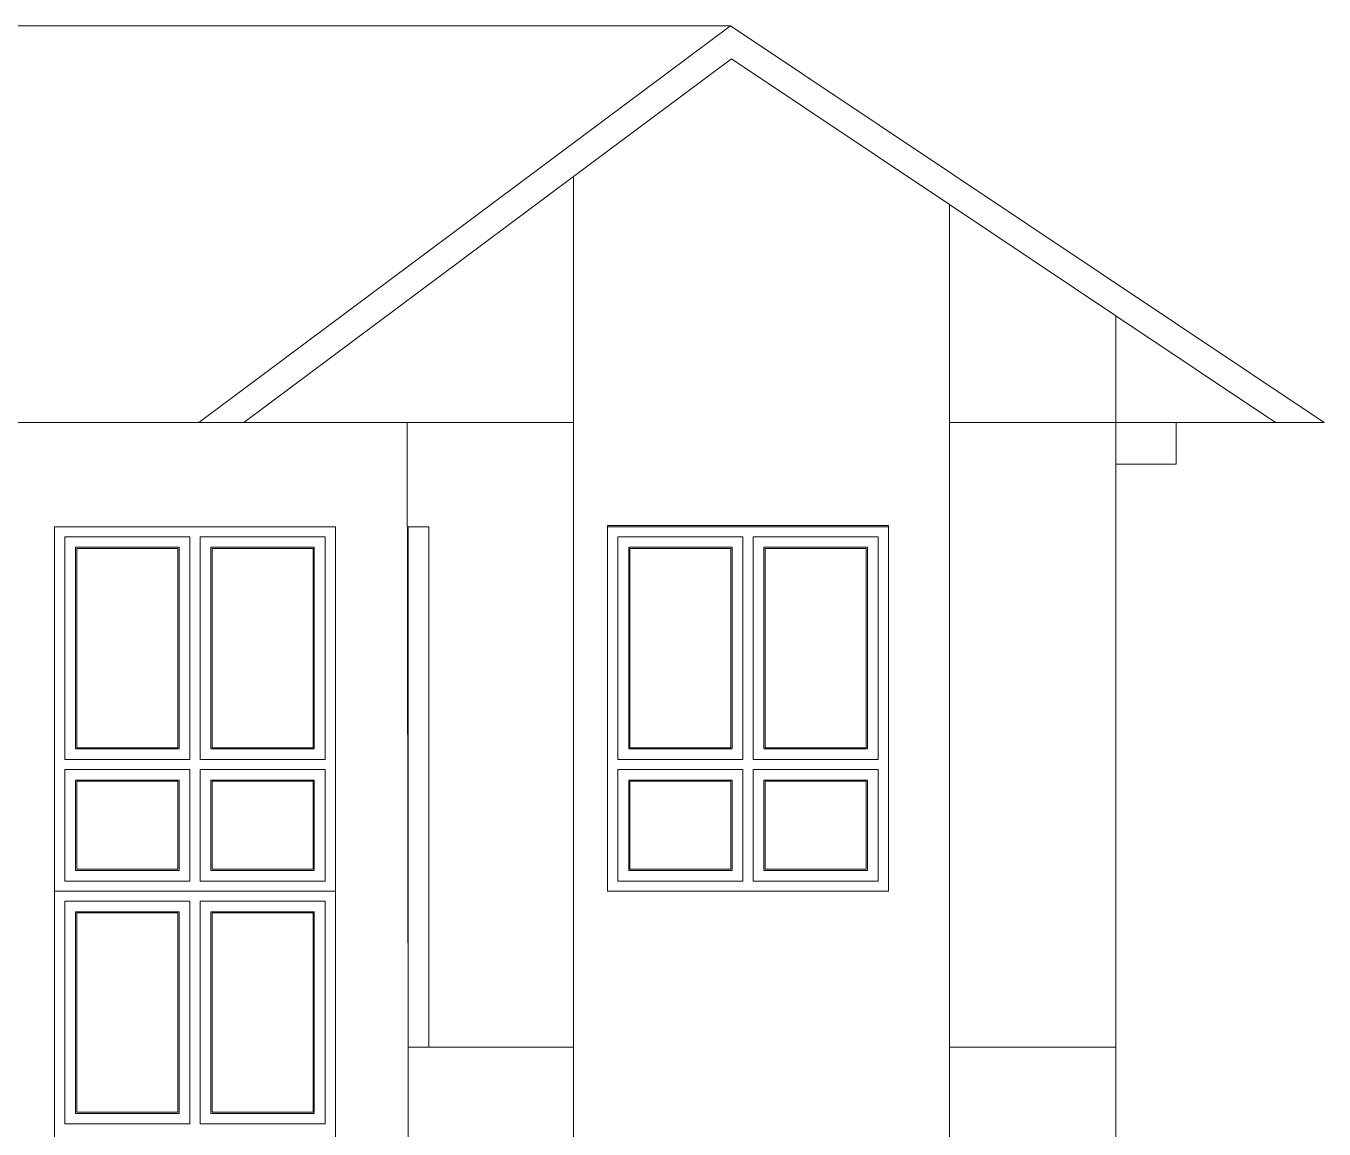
# Model space of a CAD drawing. Header units: metres. Extents: x 6.9 to 88.2, y -7.2 to 15.9.
# Drawn here: x 52.92 to 59.15, y 10.14 to 15.44 of the extents above; entities that cross this region are included whole.
import ezdxf

# ---------------------------------------------------------------- set-up
doc = ezdxf.new("R2010")
doc.units = ezdxf.units.M
doc.layers.get('0').update_dxf_attribs({"lineweight": 9})

# ---------------------------------------------------------------- blocks, each defined once
blk = doc.blocks.new('front')
for p, q in [((49.4354, 15.4364), (56.3031, 15.4364)), ((56.3031, 15.4364), (53.7491, 13.5311)), ((56.3031, 15.4364), (59.1542, 13.5311)), ((56.3072, 15.2781), (55.5491, 14.7125)), ((56.3072, 15.2781), (57.3542, 14.5784)), ((55.5491, 14.7125), (53.9653, 13.5311)), ((55.5491, 14.7125), (55.5491, 13.5311)), ((58.1542, 14.0438), (57.3542, 14.5784)), ((57.3542, 14.5784), (57.3542, 13.5311)), ((58.1542, 14.0438), (58.1542, 13.5311)), ((58.9215, 13.5311), (58.1542, 14.0438)), ((52.6042, 13.5311), (53.7491, 13.5311)), ((53.7491, 13.5311), (53.9653, 13.5311)), ((55.5491, 13.5311), (53.9653, 13.5311)), ((54.7542, 10.5311), (54.7491, 13.5311)), ((55.5491, 10.5311), (55.5491, 13.5311)), ((57.3542, 13.5311), (58.1542, 13.5311)), ((57.3542, 10.5311), (57.3542, 13.5311)), ((58.1542, 13.5311), (58.4446, 13.5311)), ((58.1542, 13.3311), (58.1542, 13.5311)), ((58.4446, 13.5311), (58.9215, 13.5311)), ((58.4446, 13.5311), (58.4446, 13.3311)), ((58.9215, 13.5311), (59.1542, 13.5311)), ((58.4446, 13.3311), (58.1542, 13.3311)), ((58.1542, 10.5311), (58.1542, 13.3311)), ((55.712, 13.0363), (57.062, 13.0363)), ((55.712, 13.0311), (55.712, 13.0363)), ((57.062, 13.0363), (57.062, 13.0311)), ((53.055, 11.2806), (53.055, 13.0311)), ((53.055, 13.0311), (54.405, 13.0311)), ((53.105, 11.9127), (53.105, 12.9825)), ((53.105, 12.9825), (53.705, 12.9825)), ((53.705, 12.9825), (53.705, 11.9127)), ((53.755, 11.9127), (53.755, 12.9825)), ((53.755, 12.9825), (54.355, 12.9825)), ((54.355, 12.9825), (54.355, 11.9127)), ((54.405, 13.0311), (54.405, 11.2806)), ((54.7542, 10.5311), (54.7542, 13.0311)), ((54.8542, 13.0311), (54.7542, 13.0311)), ((54.8542, 10.5311), (54.8542, 13.0311)), ((57.062, 13.0311), (55.712, 13.0311)), ((55.712, 11.2806), (55.712, 13.0311)), ((55.762, 11.9127), (55.762, 12.9825)), ((55.762, 12.9825), (56.362, 12.9825)), ((56.362, 12.9825), (56.362, 11.9127)), ((56.412, 11.9127), (56.412, 12.9825)), ((56.412, 12.9825), (57.012, 12.9825)), ((57.012, 12.9825), (57.012, 11.9127)), ((57.062, 13.0311), (57.062, 11.2806)), ((53.1566, 12.9323), (53.6534, 12.9323)), ((53.1566, 11.9637), (53.1566, 12.9323)), ((53.162, 11.9689), (53.162, 12.9271)), ((53.162, 12.9271), (53.648, 12.9271)), ((53.648, 12.9271), (53.648, 11.9689)), ((53.6534, 12.9323), (53.6534, 11.9637)), ((53.8066, 12.9323), (54.3034, 12.9323)), ((53.8066, 11.9637), (53.8066, 12.9323)), ((53.812, 11.9689), (53.812, 12.9271)), ((53.812, 12.9271), (54.298, 12.9271)), ((54.298, 12.9271), (54.298, 11.9689)), ((54.3034, 12.9323), (54.3034, 11.9637)), ((55.8136, 12.9323), (56.3104, 12.9323)), ((55.8136, 11.9637), (55.8136, 12.9323)), ((55.819, 11.9689), (55.819, 12.9271)), ((55.819, 12.9271), (56.305, 12.9271)), ((56.305, 12.9271), (56.305, 11.9689)), ((56.3104, 12.9323), (56.3104, 11.9637)), ((56.4636, 12.9323), (56.9604, 12.9323)), ((56.4636, 11.9637), (56.4636, 12.9323)), ((56.469, 11.9689), (56.469, 12.9271)), ((56.469, 12.9271), (56.955, 12.9271)), ((56.955, 12.9271), (56.955, 11.9689)), ((56.9604, 12.9323), (56.9604, 11.9637)), ((53.705, 11.9127), (53.105, 11.9127)), ((53.6534, 11.9637), (53.1566, 11.9637)), ((53.648, 11.9689), (53.162, 11.9689)), ((54.355, 11.9127), (53.755, 11.9127)), ((54.3034, 11.9637), (53.8066, 11.9637)), ((54.298, 11.9689), (53.812, 11.9689)), ((56.362, 11.9127), (55.762, 11.9127)), ((56.3104, 11.9637), (55.8136, 11.9637)), ((56.305, 11.9689), (55.819, 11.9689)), ((57.012, 11.9127), (56.412, 11.9127)), ((56.9604, 11.9637), (56.4636, 11.9637)), ((56.955, 11.9689), (56.469, 11.9689)), ((53.105, 11.8641), (53.105, 11.3292)), ((53.105, 11.8641), (53.705, 11.8641)), ((53.705, 11.8641), (53.705, 11.3292)), ((53.755, 11.8641), (54.355, 11.8641)), ((53.755, 11.8641), (53.755, 11.3292)), ((54.355, 11.8641), (54.355, 11.3292)), ((55.762, 11.8641), (55.762, 11.3292)), ((55.762, 11.8641), (56.362, 11.8641)), ((56.362, 11.8641), (56.362, 11.3292)), ((56.412, 11.8641), (57.012, 11.8641)), ((56.412, 11.8641), (56.412, 11.3292)), ((57.012, 11.8641), (57.012, 11.3292)), ((53.1566, 11.8139), (53.6534, 11.8139)), ((53.1566, 11.3802), (53.1566, 11.8139)), ((53.162, 11.3854), (53.162, 11.8087)), ((53.162, 11.8087), (53.648, 11.8087)), ((53.648, 11.8087), (53.648, 11.3854)), ((53.6534, 11.8139), (53.6534, 11.3802)), ((53.8066, 11.8139), (54.3034, 11.8139)), ((53.8066, 11.3802), (53.8066, 11.8139)), ((53.812, 11.3854), (53.812, 11.8087)), ((53.812, 11.8087), (54.298, 11.8087)), ((54.298, 11.8087), (54.298, 11.3854)), ((54.3034, 11.8139), (54.3034, 11.3802)), ((55.8136, 11.8139), (56.3104, 11.8139)), ((55.8136, 11.3802), (55.8136, 11.8139)), ((55.819, 11.3854), (55.819, 11.8087)), ((55.819, 11.8087), (56.305, 11.8087)), ((56.305, 11.8087), (56.305, 11.3854)), ((56.3104, 11.8139), (56.3104, 11.3802)), ((56.4636, 11.8139), (56.9604, 11.8139)), ((56.4636, 11.3802), (56.4636, 11.8139)), ((56.469, 11.3854), (56.469, 11.8087)), ((56.469, 11.8087), (56.955, 11.8087)), ((56.955, 11.8087), (56.955, 11.3854)), ((56.9604, 11.8139), (56.9604, 11.3802)), ((53.6534, 11.3802), (53.1566, 11.3802)), ((53.648, 11.3854), (53.162, 11.3854)), ((54.3034, 11.3802), (53.8066, 11.3802)), ((54.298, 11.3854), (53.812, 11.3854)), ((56.3104, 11.3802), (55.8136, 11.3802)), ((56.305, 11.3854), (55.819, 11.3854)), ((56.9604, 11.3802), (56.4636, 11.3802)), ((56.955, 11.3854), (56.469, 11.3854)), ((53.705, 11.3292), (53.105, 11.3292)), ((54.355, 11.3292), (53.755, 11.3292)), ((56.362, 11.3292), (55.762, 11.3292)), ((57.012, 11.3292), (56.412, 11.3292)), ((53.055, 9.5301), (53.055, 11.2806)), ((53.055, 11.2806), (54.405, 11.2806)), ((53.105, 10.1622), (53.105, 11.232)), ((53.105, 11.232), (53.705, 11.232)), ((53.705, 11.232), (53.705, 10.1622)), ((53.755, 10.1622), (53.755, 11.232)), ((53.755, 11.232), (54.355, 11.232)), ((54.355, 11.232), (54.355, 10.1622)), ((54.405, 11.2806), (54.405, 9.5311)), ((57.062, 11.2806), (55.712, 11.2806)), ((53.1566, 11.1818), (53.6534, 11.1818)), ((53.1566, 10.2132), (53.1566, 11.1818)), ((53.162, 10.2184), (53.162, 11.1766)), ((53.162, 11.1766), (53.648, 11.1766)), ((53.648, 11.1766), (53.648, 10.2184)), ((53.6534, 11.1818), (53.6534, 10.2132)), ((53.8066, 11.1818), (54.3034, 11.1818)), ((53.8066, 10.2132), (53.8066, 11.1818)), ((53.812, 10.2184), (53.812, 11.1766)), ((53.812, 11.1766), (54.298, 11.1766)), ((54.298, 11.1766), (54.298, 10.2184)), ((54.3034, 11.1818), (54.3034, 10.2132)), ((54.8542, 10.5311), (54.7542, 10.5311)), ((54.7542, 10.5311), (54.7542, 9.9311)), ((54.8542, 10.5311), (55.5491, 10.5311)), ((55.5491, 9.9311), (55.5491, 10.5311)), ((57.3542, 10.5311), (58.1542, 10.5311)), ((57.3542, 9.9311), (57.3542, 10.5311)), ((58.1542, 9.9311), (58.1542, 10.5311)), ((53.6534, 10.2132), (53.1566, 10.2132)), ((53.648, 10.2184), (53.162, 10.2184)), ((54.3034, 10.2132), (53.8066, 10.2132)), ((54.298, 10.2184), (53.812, 10.2184)), ((53.705, 10.1622), (53.105, 10.1622)), ((54.355, 10.1622), (53.755, 10.1622))]:
    blk.add_line(p, q)

msp = doc.modelspace()

# ---------------------------------------------------------------- block references
msp.add_blockref('front', (0, 0))

doc.saveas('drawing.dxf')
